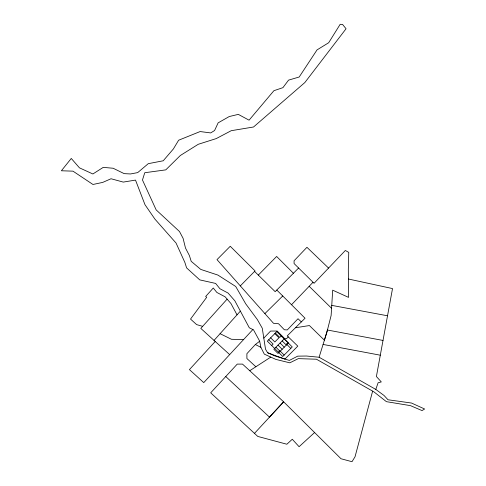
<?xml version="1.0" encoding="UTF-8"?>
<svg xmlns="http://www.w3.org/2000/svg" width="486" height="486" viewBox="0 0 486 486"><rect width="100%" height="100%" fill="white"/><g stroke="black" fill="none" stroke-linecap="round" stroke-linejoin="round"><path stroke-width="0.73" d="M372.634 391.127L355.029 456.779L352.01 461.7L341.008 458.748L283.648 401.819L242.502 364.099L237.247 364.111L210.699 392.822L257.78 436.428L286.855 444.228L292.28 439.259L299.09 446.707L314.588 432.528M319.102 357.234L306.429 356.025L297.711 356.147L289.334 360.424L274.906 355.934L267.586 352.733L265.52 349.197L262.264 328.202L257.361 319.594L245.716 303.823L235.722 286.485L217.916 275.082L200.748 269.402L191.198 261.322L189.4 255.563L185.5 248.079L183.082 238.316L179.492 231.524L156.176 209.916L142.471 180.002L144.755 172.73L165.781 169.869L180.318 155.508L198.245 144.293L216.252 138.583L231.239 130.691L253.528 126.998L304.837 82.559L346.062 28.753L342.551 24.422L340.176 24.3L328.688 42.725L317.024 49.912L299.194 77.007L288.569 80.123L282.919 87.662L273.916 90.688L249.075 120.176L238.298 114.374L229.222 116.549L218.135 122.861L214.587 130.527L210.681 132.921L200.123 131.554L178.629 140.223L173.38 148.953L163.235 160.781L148.273 163.667L137.702 172.603L130.521 173.958L124.155 173.63L113.141 168.247L103.245 167.372L92.875 173.982L79.455 167.84L71.266 158.448L61.382 170.768L72.979 171.157L92.972 184.48L102.71 182.402L111.045 178.751L123.262 182.092L135.509 180.087L144.986 204.697L154.894 219.089L176.06 243.055L184.874 262.452L186.594 267.877L199.752 279.887L215.638 283.429L219.909 288.72L228.092 293.07L234.853 300.816L249.306 327.783L253.516 329.854L259.646 341.105L260.867 347.32L264.323 354.142L275.823 359.397L289.82 362.823L298.307 358.638L316.441 359.215L373.874 391.831L386.406 401.661L410.457 405.64L422.048 410.585L424.618 408.999L411.527 403.046L388.01 399.771L384.025 395.47L375.787 389.414L319.102 357.234L326.89 332.181L331.124 315.481L332.691 290.178L348.559 297.377L348.322 269.402L348.76 252.38L345.333 250.478L314.059 283.295L294.085 263.546L294.073 260.782L306.945 247.301L328.572 268.072M375.787 389.414L378.12 382.761L381.303 381.929L376.395 376.522L392.518 288.575L348.432 279.019M227.12 299.133L200.809 328.402L229.532 354.476M214.034 340.413L240.376 311.119M215.207 341.476L189.431 369.609L203.749 382.61L252.872 329.538M259.67 341.239L255.363 344.519L246.894 353.68L246.906 358.534L255.873 366.754M254.47 433.372L283.648 401.819L269.499 417.122L225.747 376.541M291.521 304.734L312.996 282.293M263.795 338.098L270.587 331.063L277.178 331.021L284.577 338.493L286.406 338.754L288.295 336.889M240.315 285.908L255.053 270.921L230.249 246.268L216.999 259.633L273.509 323.305L278.557 323.743L284.346 329.751L287.287 329.927L298.021 318.737L301.344 321.902M298.598 268.029L275.173 291.679L258.309 275.1L276.631 256.462L293.423 273.254M271.686 345.51L273.108 344.076L268.74 339.738M281.181 335.954L279.76 337.387L275.392 333.044M278.375 352.162L279.802 350.728L284.17 355.066M287.87 342.606L286.448 344.033L290.816 348.377M264.894 313.598L282.743 295.974M249.737 370.727L270.781 357.095M295.415 327.771L309.412 325.547L324.399 340.2L327.436 330.024L383.011 340.443M243.176 339.586L231.464 339.289L220.085 333.682M331.75 305.372L387.53 315.785M323.081 344.44L380.307 355.199M202.65 326.349L196.636 324.612L190.53 319.077L206.702 297.262L205.645 296.496L213.275 288.01L216.847 292.438L225.109 296.825L230.947 303.513L237.022 314.849M267.586 352.733L284.881 359.13L297.803 346.129L287.238 335.862L305.05 318.233L276.795 290.039M255.363 344.519L260.867 347.32M309.175 286.284L331.567 308.288M254.567 271.413L258.309 275.1M274.803 333.639L278.982 337.794L274.827 341.974L270.647 337.819M282.147 340.935L286.333 345.096M280.07 343.031L284.255 347.186M277.992 345.121L282.178 349.276M275.914 347.211L280.1 351.366M276.813 331.616L267.318 341.172L282.743 356.499L292.238 346.943L276.813 331.616M284.225 338.845L273.837 349.3L278.016 353.462L288.411 343.001L284.225 338.845"/></g></svg>
